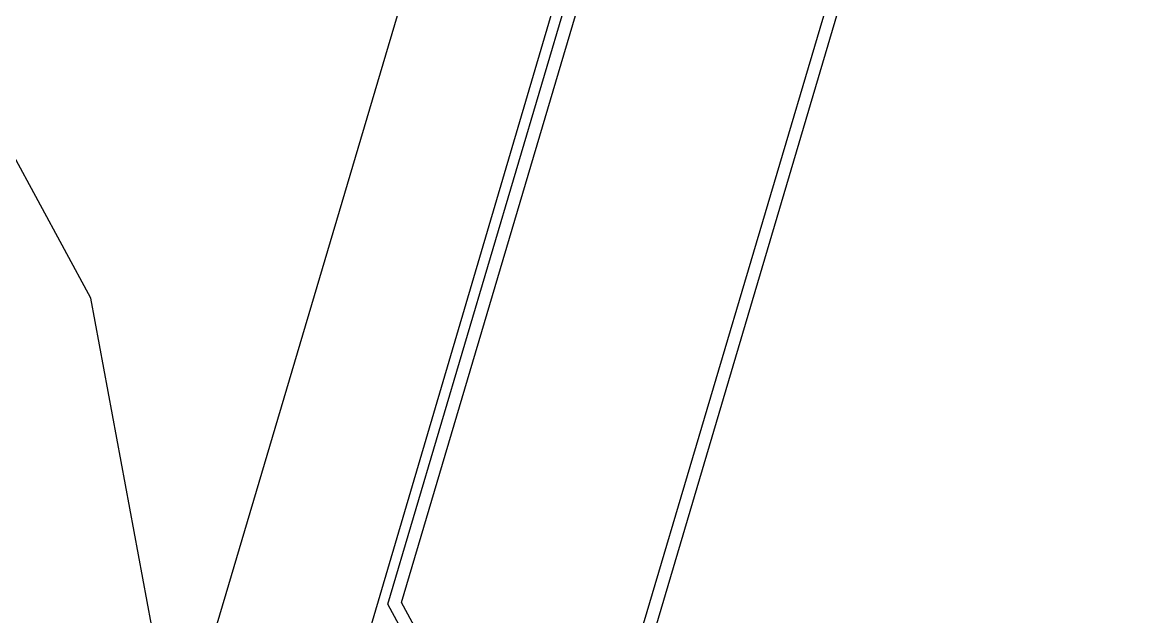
# Model space of a CAD drawing. Header units: millimetres. Extents: x 62878 to 70819, y -67946 to -61850.
# Drawn here: x 67738.7 to 67791.4, y -66327.4 to -66299.5 of the extents above; entities that cross this region are included whole.
import ezdxf

# ---------------------------------------------------------------- set-up
doc = ezdxf.new("R2010")
doc.units = ezdxf.units.MM
doc.layers.add('BAP', color=41, linetype='Continuous', lineweight=30)
doc.layers.add('DOGRAMA', color=171, linetype='Continuous', lineweight=0)
doc.layers.add('DOĞRAMA-yeni', color=40, linetype='Continuous')
doc.layers.add('ÇATI K', color=254, linetype='Continuous')

# ---------------------------------------------------------------- blocks, each defined once
blk = doc.blocks.new('SPANDREL PAN.92')
at = {"layer": 'DOĞRAMA-yeni', "color": 122, "lineweight": -2}
for p, q in [((36488.205, 28166.081), (36462.322, 28253.67)), ((36488.808, 28166.155), (36462.869, 28253.936)), ((36494.803, 28187.509), (36479.507, 28239.27)), ((36494.157, 28187.578), (36479.002, 28238.862)), ((36487.401, 28175.154), (36494.157, 28187.578)), ((36488.046, 28175.086), (36494.803, 28187.509))]:
    blk.add_line(p, q, dxfattribs=at)

msp = doc.modelspace()

# ---------------------------------------------------------------- linework, layer by layer
msp.add_lwpolyline([(68896.021, -63031.435), (69030.259, -63071.184), (69185.279, -62547.653), (68892.999, -62461.107, 1.044368), (68063.198, -62298.73, 0.204375), (63106.96, -62494.783, 0.353953), (62932.94, -62997.825), (63753.185, -65779.598), (64154.954, -67142.153), (65336.723, -66792.622), (65336.7, -66829.112), (65270.535, -66829.071, 0.626789), (65270.199, -67369.071), (65531.845, -67369.234, 0.926242), (66130.088, -67369.606), (66391.733, -67369.769, 0.626743), (66392.069, -66829.769), (66326.147, -66829.728), (66326.17, -66793.238), (67506.156, -67144.128), (68467.025, -63899.086), (68625.204, -63946.037), (68896.024, -63031.423)], format="xyb")
at = {"layer": 'BAP'}
msp.add_lwpolyline([(67744.785, -66327.837), (67741.934, -66312.455), (67734.47, -66298.707), (67723.123, -66287.939), (67709.003, -66281.204), (67693.493, -66279.163), (67678.112, -66282.013), (67664.364, -66289.478), (67653.596, -66300.825), (67646.861, -66314.945), (67644.82, -66330.454), (67647.67, -66345.836), (67655.135, -66359.584), (67666.482, -66370.352), (67680.602, -66377.086), (67696.111, -66379.128), (67711.493, -66376.278), (67725.241, -66368.813), (67736.009, -66357.466), (67742.743, -66343.346)], close=True, dxfattribs=at)
msp.add_lwpolyline([(67744.785, -66327.837), (67741.934, -66312.455), (67734.47, -66298.707), (67723.123, -66287.939), (67709.003, -66281.204), (67693.493, -66279.163), (67678.112, -66282.013), (67664.364, -66289.478), (67653.596, -66300.825), (67646.861, -66314.945), (67644.82, -66330.454), (67647.67, -66345.836), (67655.135, -66359.584), (67666.482, -66370.352), (67680.602, -66377.086), (67696.111, -66379.128), (67711.493, -66376.278), (67725.241, -66368.813), (67736.009, -66357.466), (67742.743, -66343.346)], close=True, dxfattribs=at)
at = {"layer": 'DOGRAMA', "lineweight": -2}
msp.add_lwpolyline([(66522.144, -66852.653), (67506.156, -67144.128), (68892.83, -62461.057)], dxfattribs=at)
at = {"layer": 'ÇATI K', "color": 0}
msp.add_line((68230.558, -64714.946), (67736.638, -66390.566), dxfattribs=at)

# ---------------------------------------------------------------- block references
at = {"layer": 'DOĞRAMA-yeni', "xscale": -1, "rotation": 359.9643240394448}
msp.add_blockref('SPANDREL PAN.92', (104233.158, -94537.085), dxfattribs=at)

doc.saveas('drawing.dxf')
